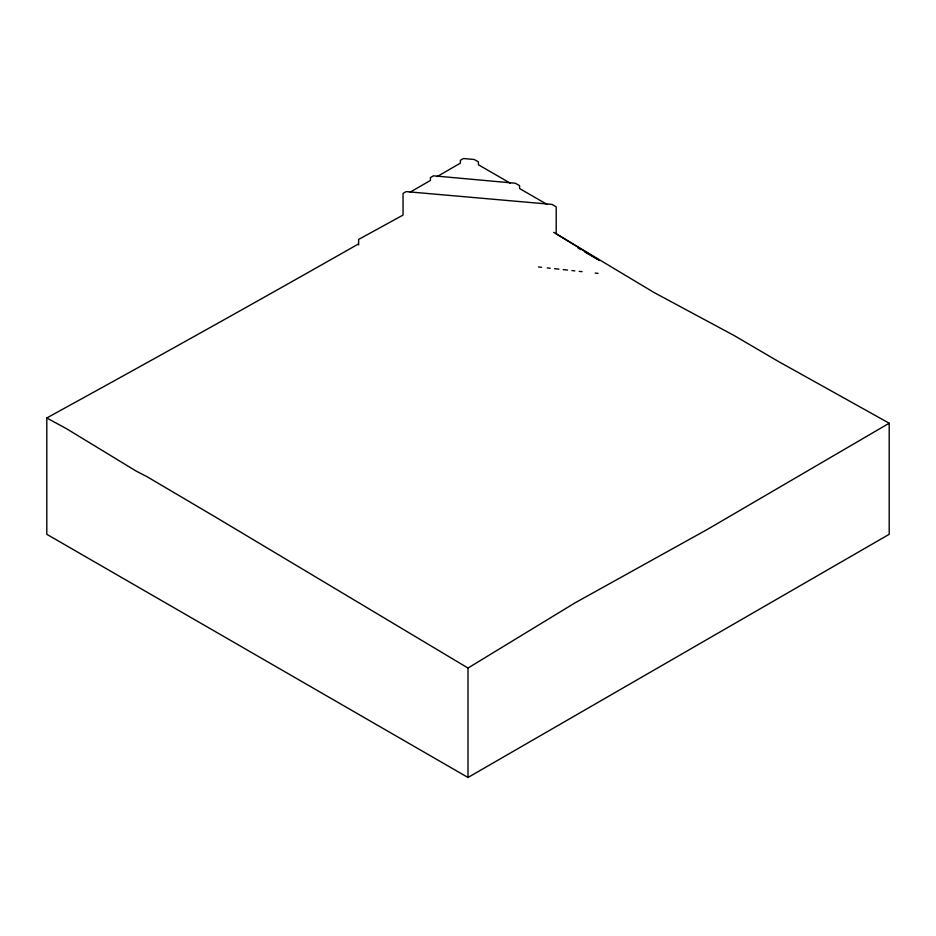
<?xml version="1.0" encoding="UTF-8"?>
<svg xmlns="http://www.w3.org/2000/svg" width="936" height="936" viewBox="0 0 936 936"><rect width="100%" height="100%" fill="white"/><g stroke="black" fill="none" stroke-linecap="round" stroke-linejoin="round"><path stroke-width="1.4" d="M358.546 243.91C260.465 299.649 161.998 354.662 63.133 408.974L46.8 417.982L46.8 534.304L468 777.477L468 668.047L574.798 602.995L707.476 529.343L889.2 423.212L777.863 361.156L734.245 335.603L653.866 292.406L553.656 232.327M409.769 192.371L430.431 180.449L430.431 177.594L433.497 175.816L515.373 183.245L519.585 185.679L519.585 188.546L547.034 204.387M437.159 176.565L460.383 163.156L460.383 160.29L463.449 158.523L474.213 159.483L478.413 161.905L478.413 164.771L510.448 183.269M468 777.477L889.2 534.304L889.2 423.212M538.563 266.982L541.476 267.286M547.279 267.918L550.181 268.222M554.533 268.69L558.886 269.159M563.238 269.626L567.59 270.094M571.943 270.562L574.844 270.878M579.197 271.346L582.11 271.651M595.167 273.055L598.069 273.37M46.8 417.982L66.339 428.606L136.504 471.288L146.706 476.494L216.216 517.503L468 668.047M578.132 248.087L580.671 249.549M584.462 251.749L599.66 260.512L556.206 233.731L556.206 206.821L552.029 204.411L406.13 191.611L403.053 193.389L403.053 215.069L358.617 239.44L358.617 244.916"/></g></svg>
